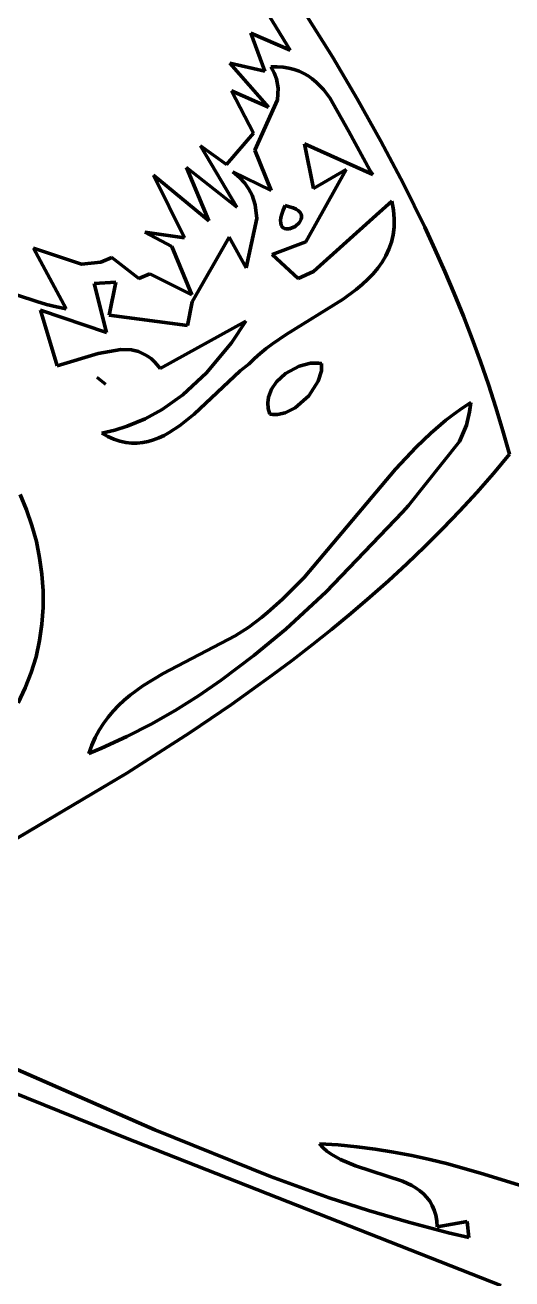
# Model space of a CAD drawing. Header units: millimetres. Extents: x 0 to 9.3, y 0 to 12.
# Drawn here: x 3.245 to 3.676, y 4.338 to 5.449 of the extents above; entities that cross this region are included whole.
import ezdxf

# ---------------------------------------------------------------- set-up
doc = ezdxf.new("R2010")
doc.units = ezdxf.units.MM
doc.layers.add('color#010101ff', color=7, linetype='CONTINUOUS', lineweight=100)
doc.layers.add('color#ffffffff', color=7, linetype='CONTINUOUS', lineweight=100)

msp = doc.modelspace()

# ---------------------------------------------------------------- linework, layer by layer
at = {"layer": 'color#010101ff'}
for p, q in [((3.48, 5.4271), (3.4118, 5.5391)), ((3.4832, 5.4761), (3.5174, 5.4213)), ((3.4573, 5.4085), (3.4449, 5.4422)), ((3.4449, 5.4422), (3.48, 5.4271)), ((3.4608, 5.3766), (3.4263, 5.4157)), ((3.4263, 5.4157), (3.4573, 5.4085)), ((3.5174, 5.4213), (3.5392, 5.3842)), ((3.4683, 5.4126), (3.4627, 5.4125)), ((3.4627, 5.4125), (3.4658, 5.4071)), ((3.4658, 5.4071), (3.4679, 5.4017)), ((3.4679, 5.4017), (3.4693, 5.3937)), ((3.4736, 5.4122), (3.4683, 5.4126)), ((3.4786, 5.4114), (3.4736, 5.4122)), ((3.4833, 5.4102), (3.4786, 5.4114)), ((3.4877, 5.4086), (3.4833, 5.4102)), ((3.4919, 5.4067), (3.4877, 5.4086)), ((3.4958, 5.4044), (3.4919, 5.4067)), ((3.4995, 5.4018), (3.4958, 5.4044)), ((3.503, 5.399), (3.4995, 5.4018)), ((3.4475, 5.3536), (3.4279, 5.3911)), ((3.4279, 5.3911), (3.4608, 5.3766)), ((3.4693, 5.3937), (3.4687, 5.3832)), ((3.5093, 5.3925), (3.503, 5.399)), ((3.5151, 5.3851), (3.5093, 5.3925)), ((3.4687, 5.3832), (3.4486, 5.3386)), ((3.5319, 5.3552), (3.5151, 5.3851)), ((3.5392, 5.3842), (3.5602, 5.3467)), ((3.4235, 5.3259), (3.4475, 5.3536)), ((3.5504, 5.3208), (3.5319, 5.3552)), ((3.5602, 5.3467), (3.5802, 5.3087)), ((3.4327, 5.2881), (3.4004, 5.3423)), ((3.4004, 5.3423), (3.4235, 5.3259)), ((3.4486, 5.3386), (3.4629, 5.3029)), ((3.5004, 5.3047), (3.4925, 5.3443)), ((3.4925, 5.3443), (3.553, 5.3171)), ((3.3861, 5.2609), (3.3589, 5.3163)), ((3.3589, 5.3163), (3.4077, 5.2761)), ((3.4077, 5.2761), (3.3879, 5.3231)), ((3.3879, 5.3231), (3.4327, 5.2881)), ((3.4629, 5.3029), (3.4292, 5.3194)), ((3.4292, 5.3194), (3.4349, 5.3145)), ((3.4349, 5.3145), (3.4396, 5.3094)), ((3.4938, 5.2572), (3.5296, 5.3216)), ((3.5296, 5.3216), (3.5004, 5.3047)), ((3.553, 5.3171), (3.5504, 5.3208)), ((3.4396, 5.3094), (3.4433, 5.3041)), ((3.4433, 5.3041), (3.4461, 5.2986)), ((3.5802, 5.3087), (3.5991, 5.2702)), ((3.4461, 5.2986), (3.4489, 5.29)), ((3.57, 5.2934), (3.5562, 5.2809)), ((3.5714, 5.2854), (3.57, 5.2934)), ((3.4489, 5.29), (3.4502, 5.2781)), ((3.4717, 5.2788), (3.4725, 5.2819)), ((3.4725, 5.2819), (3.4737, 5.2854)), ((3.4737, 5.2854), (3.4755, 5.2895)), ((3.4755, 5.2895), (3.4794, 5.2885)), ((3.4794, 5.2885), (3.4826, 5.2874)), ((3.4826, 5.2874), (3.4852, 5.2862)), ((3.4852, 5.2862), (3.4872, 5.2848)), ((3.4872, 5.2848), (3.4886, 5.2834)), ((3.4886, 5.2834), (3.4895, 5.2819)), ((3.4895, 5.2819), (3.49, 5.2803)), ((3.49, 5.2803), (3.49, 5.2788)), ((3.5562, 5.2809), (3.5006, 5.2311)), ((3.5721, 5.2777), (3.5714, 5.2854)), ((3.4502, 5.2781), (3.4409, 5.2342)), ((3.4714, 5.2762), (3.4717, 5.2788)), ((3.4715, 5.274), (3.4714, 5.2762)), ((3.4719, 5.2722), (3.4715, 5.274)), ((3.4726, 5.2709), (3.4719, 5.2722)), ((3.4736, 5.2698), (3.4726, 5.2709)), ((3.4749, 5.2692), (3.4736, 5.2698)), ((3.4763, 5.2688), (3.4749, 5.2692)), ((3.4794, 5.269), (3.4763, 5.2688)), ((3.4842, 5.271), (3.4794, 5.269)), ((3.4882, 5.2745), (3.4842, 5.271)), ((3.4897, 5.2773), (3.4882, 5.2745)), ((3.49, 5.2788), (3.4897, 5.2773)), ((3.5711, 5.2636), (3.572, 5.2704)), ((3.572, 5.2704), (3.5721, 5.2777)), ((3.5991, 5.2702), (3.6081, 5.2507)), ((3.375, 5.2532), (3.351, 5.2659)), ((3.351, 5.2659), (3.3861, 5.2609)), ((3.4259, 5.2616), (3.393, 5.2041)), ((3.4409, 5.2342), (3.4259, 5.2616)), ((3.4638, 5.2461), (3.4938, 5.2572)), ((3.5696, 5.2571), (3.5711, 5.2636)), ((3.2815, 5.198), (3.2525, 5.2516)), ((3.2525, 5.2516), (3.2951, 5.2376)), ((3.3926, 5.2103), (3.375, 5.2532)), ((3.5647, 5.245), (3.5674, 5.2509)), ((3.5674, 5.2509), (3.5696, 5.2571)), ((3.6081, 5.2507), (3.6169, 5.2311)), ((3.2951, 5.2376), (3.3121, 5.2393)), ((3.3121, 5.2393), (3.3218, 5.2434)), ((3.3218, 5.2434), (3.3459, 5.2248)), ((3.4869, 5.2248), (3.4638, 5.2461)), ((3.5576, 5.2341), (3.5614, 5.2394)), ((3.5614, 5.2394), (3.5647, 5.245)), ((3.3459, 5.2248), (3.3555, 5.2289)), ((3.3555, 5.2289), (3.3926, 5.2103)), ((3.5006, 5.2311), (3.4869, 5.2248)), ((3.5436, 5.2196), (3.5487, 5.2242)), ((3.5487, 5.2242), (3.5533, 5.2291)), ((3.5533, 5.2291), (3.5576, 5.2341)), ((3.6169, 5.2311), (3.6253, 5.2114)), ((3.3253, 5.2215), (3.3062, 5.2204)), ((3.3062, 5.2204), (3.317, 5.1769)), ((3.3195, 5.1923), (3.3253, 5.2215)), ((3.5267, 5.2066), (3.5383, 5.2151)), ((3.5383, 5.2151), (3.5436, 5.2196)), ((3.2384, 5.2102), (3.2554, 5.2044)), ((3.2554, 5.2044), (3.264, 5.2019)), ((3.264, 5.2019), (3.2727, 5.1997)), ((3.393, 5.2041), (3.389, 5.1832)), ((3.4762, 5.1752), (3.5267, 5.2066)), ((3.6253, 5.2114), (3.6333, 5.1915)), ((3.317, 5.1769), (3.2588, 5.1967)), ((3.2588, 5.1967), (3.2735, 5.1474)), ((3.2727, 5.1997), (3.2815, 5.198)), ((3.389, 5.1832), (3.3195, 5.1923)), ((3.6333, 5.1915), (3.6411, 5.1715)), ((3.3646, 5.145), (3.4405, 5.1871)), ((3.4405, 5.1871), (3.4278, 5.1678)), ((3.4642, 5.167), (3.4762, 5.1752)), ((3.6411, 5.1715), (3.6485, 5.1513)), ((3.2735, 5.1474), (3.3097, 5.1584)), ((3.3097, 5.1584), (3.3297, 5.162)), ((3.3297, 5.162), (3.3393, 5.1615)), ((3.3393, 5.1615), (3.3454, 5.16)), ((3.3454, 5.16), (3.3513, 5.1573)), ((3.3513, 5.1573), (3.3541, 5.1556)), ((3.4278, 5.1678), (3.4058, 5.1412)), ((3.4482, 5.1538), (3.4532, 5.1584)), ((3.4532, 5.1584), (3.4586, 5.1628)), ((3.4586, 5.1628), (3.4642, 5.167)), ((3.3541, 5.1556), (3.3569, 5.1535)), ((3.3569, 5.1535), (3.3596, 5.151)), ((3.3596, 5.151), (3.3621, 5.1482)), ((3.3621, 5.1482), (3.3646, 5.145)), ((3.4357, 5.1429), (3.4436, 5.1491)), ((3.4436, 5.1491), (3.4482, 5.1538)), ((3.4878, 5.1472), (3.4758, 5.1405)), ((3.4979, 5.1498), (3.4878, 5.1472)), ((3.5052, 5.1499), (3.4979, 5.1498)), ((3.5075, 5.1495), (3.5052, 5.1499)), ((3.5075, 5.1429), (3.5075, 5.1495)), ((3.6485, 5.1513), (3.6555, 5.131)), ((3.309, 5.1372), (3.3132, 5.1336)), ((3.3161, 5.1311), (3.309, 5.1372)), ((3.4058, 5.1412), (3.3849, 5.1218)), ((3.3949, 5.1046), (3.4357, 5.1429)), ((3.4758, 5.1405), (3.4678, 5.1331)), ((3.5048, 5.1339), (3.5075, 5.1429)), ((3.3132, 5.1336), (3.3161, 5.1311)), ((3.4634, 5.1266), (3.4607, 5.1195)), ((3.4678, 5.1331), (3.4634, 5.1266)), ((3.4964, 5.1208), (3.5048, 5.1339)), ((3.6555, 5.131), (3.6621, 5.1105)), ((3.3849, 5.1218), (3.3664, 5.1087)), ((3.4607, 5.1195), (3.46, 5.1147)), ((3.46, 5.1147), (3.4603, 5.1097)), ((3.4844, 5.1103), (3.4964, 5.1208)), ((3.6398, 5.1149), (3.6323, 5.1099)), ((3.6389, 5.1066), (3.6398, 5.1149)), ((3.3664, 5.1087), (3.3514, 5.1005)), ((3.3818, 5.0941), (3.3949, 5.1046)), ((3.4603, 5.1097), (3.4619, 5.1047)), ((3.4619, 5.1047), (3.4641, 5.1044)), ((3.4641, 5.1044), (3.4685, 5.1044)), ((3.4685, 5.1044), (3.4754, 5.1059)), ((3.4754, 5.1059), (3.4844, 5.1103)), ((3.625, 5.1047), (3.6179, 5.0992)), ((3.6323, 5.1099), (3.625, 5.1047)), ((3.6361, 5.0948), (3.6389, 5.1066)), ((3.6621, 5.1105), (3.6684, 5.0899)), ((3.3355, 5.0939), (3.3244, 5.0904)), ((3.3514, 5.1005), (3.3355, 5.0939)), ((3.3728, 5.0882), (3.3818, 5.0941)), ((3.6179, 5.0992), (3.6044, 5.0876)), ((3.6299, 5.0802), (3.6361, 5.0948)), ((3.3244, 5.0904), (3.3129, 5.0877)), ((3.3129, 5.0877), (3.3183, 5.0847)), ((3.3183, 5.0847), (3.3237, 5.0823)), ((3.3237, 5.0823), (3.329, 5.0806)), ((3.329, 5.0806), (3.3342, 5.0794)), ((3.3342, 5.0794), (3.3393, 5.0789)), ((3.3492, 5.0794), (3.3541, 5.0803)), ((3.3541, 5.0803), (3.3589, 5.0817)), ((3.3589, 5.0817), (3.3636, 5.0835)), ((3.3636, 5.0835), (3.3682, 5.0857)), ((3.3682, 5.0857), (3.3728, 5.0882)), ((3.5846, 5.0237), (3.6299, 5.0802)), ((3.6044, 5.0876), (3.5915, 5.0753)), ((3.6684, 5.0899), (3.6742, 5.0691)), ((3.3393, 5.0789), (3.3443, 5.0789)), ((3.3443, 5.0789), (3.3492, 5.0794)), ((3.5915, 5.0753), (3.5732, 5.0558)), ((3.6742, 5.0691), (3.6599, 5.052)), ((3.5732, 5.0558), (3.4922, 4.9597)), ((3.6599, 5.052), (3.6453, 5.0352)), ((3.6453, 5.0352), (3.6303, 5.0189)), ((3.2463, 5.0199), (3.2406, 5.0335)), ((3.2511, 5.006), (3.2463, 5.0199)), ((3.5119, 4.9472), (3.5794, 5.0177)), ((3.5794, 5.0177), (3.5846, 5.0237)), ((3.6303, 5.0189), (3.6149, 5.0029)), ((3.255, 4.9917), (3.2511, 5.006)), ((3.6149, 5.0029), (3.5992, 4.9872)), ((3.2579, 4.9772), (3.255, 4.9917)), ((3.5992, 4.9872), (3.5833, 4.9719)), ((3.2599, 4.9626), (3.2579, 4.9772)), ((3.5833, 4.9719), (3.567, 4.9569)), ((3.2609, 4.9479), (3.2599, 4.9626)), ((3.4922, 4.9597), (3.4732, 4.9407)), ((3.2609, 4.9331), (3.2609, 4.9479)), ((3.4759, 4.9141), (3.5119, 4.9472)), ((3.567, 4.9569), (3.5505, 4.9423)), ((3.4732, 4.9407), (3.4597, 4.9289)), ((3.5505, 4.9423), (3.5336, 4.9279)), ((3.2599, 4.9184), (3.2609, 4.9331)), ((3.4544, 4.9243), (3.4432, 4.9158)), ((3.4597, 4.9289), (3.4544, 4.9243)), ((3.5336, 4.9279), (3.5166, 4.9138)), ((3.2579, 4.9039), (3.2599, 4.9184)), ((3.4432, 4.9158), (3.4312, 4.9081)), ((3.4478, 4.8907), (3.4759, 4.9141)), ((3.5166, 4.9138), (3.4993, 4.9)), ((3.2547, 4.8896), (3.2579, 4.9039)), ((3.4312, 4.9081), (3.3674, 4.8747)), ((3.4186, 4.8687), (3.4478, 4.8907)), ((3.4993, 4.9), (3.4818, 4.8865)), ((3.2505, 4.8755), (3.2547, 4.8896)), ((3.4818, 4.8865), (3.464, 4.8732)), ((3.2452, 4.8619), (3.2505, 4.8755)), ((3.3674, 4.8747), (3.3493, 4.8637)), ((3.3985, 4.8549), (3.4186, 4.8687)), ((3.464, 4.8732), (3.428, 4.8473)), ((3.2388, 4.8486), (3.2452, 4.8619)), ((3.3493, 4.8637), (3.3381, 4.8555)), ((3.3277, 4.8464), (3.323, 4.8414)), ((3.3328, 4.8511), (3.3277, 4.8464)), ((3.3381, 4.8555), (3.3328, 4.8511)), ((3.3779, 4.842), (3.3985, 4.8549)), ((3.428, 4.8473), (3.3913, 4.8223)), ((3.3185, 4.836), (3.3144, 4.8304)), ((3.323, 4.8414), (3.3185, 4.836)), ((3.3568, 4.8299), (3.3779, 4.842)), ((3.3106, 4.8244), (3.3071, 4.818)), ((3.3144, 4.8304), (3.3106, 4.8244)), ((3.3351, 4.8187), (3.3568, 4.8299)), ((3.3071, 4.818), (3.3041, 4.8111)), ((3.3128, 4.8085), (3.3351, 4.8187)), ((3.3913, 4.8223), (3.3352, 4.7862)), ((3.3041, 4.8111), (3.3015, 4.8038)), ((3.3015, 4.8038), (3.3128, 4.8085)), ((3.3352, 4.7862), (3.1635, 4.6846)), ((3.1405, 4.5661), (3.3599, 4.4702)), ((3.3341, 4.4632), (3.2145, 4.5113)), ((3.3599, 4.4702), (3.4624, 4.4287)), ((3.6666, 4.3322), (3.3341, 4.4632)), ((3.509, 4.4543), (3.5058, 4.4577)), ((3.5058, 4.4577), (3.5223, 4.4568)), ((3.5125, 4.4513), (3.509, 4.4543)), ((3.5163, 4.4486), (3.5125, 4.4513)), ((3.5244, 4.4438), (3.5163, 4.4486)), ((3.5223, 4.4568), (3.5388, 4.4552)), ((3.5388, 4.4552), (3.5552, 4.4531)), ((3.5552, 4.4531), (3.5714, 4.4504)), ((3.5714, 4.4504), (3.5876, 4.4473)), ((3.5876, 4.4473), (3.6037, 4.4438)), ((3.5378, 4.4383), (3.5244, 4.4438)), ((3.5795, 4.4247), (3.5378, 4.4383)), ((3.6037, 4.4438), (3.6197, 4.4399)), ((3.6197, 4.4399), (3.6515, 4.431)), ((3.4624, 4.4287), (3.5143, 4.41)), ((3.5876, 4.4208), (3.5795, 4.4247)), ((3.6515, 4.431), (3.6831, 4.4212)), ((3.5914, 4.4186), (3.5876, 4.4208)), ((3.5948, 4.4161), (3.5914, 4.4186)), ((3.598, 4.4133), (3.5948, 4.4161)), ((3.6009, 4.4103), (3.598, 4.4133)), ((3.5143, 4.41), (3.5493, 4.3986)), ((3.6035, 4.4069), (3.6009, 4.4103)), ((3.6057, 4.4032), (3.6035, 4.4069)), ((3.6075, 4.3991), (3.6057, 4.4032)), ((3.5493, 4.3986), (3.5846, 4.3882)), ((3.6088, 4.3945), (3.6075, 4.3991)), ((3.6098, 4.3896), (3.6088, 4.3945)), ((3.5846, 4.3882), (3.6202, 4.3788)), ((3.6102, 4.3841), (3.6098, 4.3896)), ((3.6368, 4.389), (3.6102, 4.3841)), ((3.6382, 4.3746), (3.6368, 4.389)), ((3.6202, 4.3788), (3.6382, 4.3746))]:
    msp.add_line(p, q, dxfattribs=at)
at = {"layer": 'color#ffffffff'}
for p, q in [((3.4118, 5.5391), (3.48, 5.4271)), ((3.5174, 5.4213), (3.4832, 5.4761)), ((3.48, 5.4271), (3.4449, 5.4422)), ((3.4449, 5.4422), (3.4573, 5.4085)), ((3.4573, 5.4085), (3.4263, 5.4157)), ((3.4263, 5.4157), (3.4608, 5.3766)), ((3.5392, 5.3842), (3.5174, 5.4213)), ((3.4627, 5.4125), (3.4683, 5.4126)), ((3.4658, 5.4071), (3.4627, 5.4125)), ((3.4679, 5.4017), (3.4658, 5.4071)), ((3.4693, 5.3937), (3.4679, 5.4017)), ((3.4683, 5.4126), (3.4736, 5.4122)), ((3.4736, 5.4122), (3.4786, 5.4114)), ((3.4786, 5.4114), (3.4833, 5.4102)), ((3.4833, 5.4102), (3.4877, 5.4086)), ((3.4877, 5.4086), (3.4919, 5.4067)), ((3.4919, 5.4067), (3.4958, 5.4044)), ((3.4958, 5.4044), (3.4995, 5.4018)), ((3.4995, 5.4018), (3.503, 5.399)), ((3.4608, 5.3766), (3.4279, 5.3911)), ((3.4279, 5.3911), (3.4475, 5.3536)), ((3.4687, 5.3832), (3.4693, 5.3937)), ((3.503, 5.399), (3.5093, 5.3925)), ((3.5093, 5.3925), (3.5151, 5.3851)), ((3.4486, 5.3386), (3.4687, 5.3832)), ((3.5151, 5.3851), (3.5319, 5.3552)), ((3.5602, 5.3467), (3.5392, 5.3842)), ((3.4475, 5.3536), (3.4235, 5.3259)), ((3.5319, 5.3552), (3.5504, 5.3208)), ((3.5802, 5.3087), (3.5602, 5.3467)), ((3.4235, 5.3259), (3.4004, 5.3423)), ((3.4004, 5.3423), (3.4327, 5.2881)), ((3.4629, 5.3029), (3.4486, 5.3386)), ((3.553, 5.3171), (3.4925, 5.3443)), ((3.4925, 5.3443), (3.5004, 5.3047)), ((3.4077, 5.2761), (3.3589, 5.3163)), ((3.3589, 5.3163), (3.3861, 5.2609)), ((3.4327, 5.2881), (3.3879, 5.3231)), ((3.3879, 5.3231), (3.4077, 5.2761)), ((3.4349, 5.3145), (3.4292, 5.3194)), ((3.4292, 5.3194), (3.4629, 5.3029)), ((3.4396, 5.3094), (3.4349, 5.3145)), ((3.5296, 5.3216), (3.4938, 5.2572)), ((3.5004, 5.3047), (3.5296, 5.3216)), ((3.5504, 5.3208), (3.553, 5.3171)), ((3.4433, 5.3041), (3.4396, 5.3094)), ((3.4461, 5.2986), (3.4433, 5.3041)), ((3.5991, 5.2702), (3.5802, 5.3087)), ((3.4489, 5.29), (3.4461, 5.2986)), ((3.5562, 5.2809), (3.57, 5.2934)), ((3.57, 5.2934), (3.5714, 5.2854)), ((3.4502, 5.2781), (3.4489, 5.29)), ((3.4725, 5.2819), (3.4717, 5.2788)), ((3.4737, 5.2854), (3.4725, 5.2819)), ((3.4755, 5.2895), (3.4737, 5.2854)), ((3.4794, 5.2885), (3.4755, 5.2895)), ((3.4826, 5.2874), (3.4794, 5.2885)), ((3.4852, 5.2862), (3.4826, 5.2874)), ((3.4872, 5.2848), (3.4852, 5.2862)), ((3.4886, 5.2834), (3.4872, 5.2848)), ((3.4895, 5.2819), (3.4886, 5.2834)), ((3.49, 5.2803), (3.4895, 5.2819)), ((3.49, 5.2788), (3.49, 5.2803)), ((3.5006, 5.2311), (3.5562, 5.2809)), ((3.5714, 5.2854), (3.5721, 5.2777)), ((3.4409, 5.2342), (3.4502, 5.2781)), ((3.4717, 5.2788), (3.4714, 5.2762)), ((3.4714, 5.2762), (3.4715, 5.274)), ((3.4715, 5.274), (3.4719, 5.2722)), ((3.4719, 5.2722), (3.4726, 5.2709)), ((3.4726, 5.2709), (3.4736, 5.2698)), ((3.4736, 5.2698), (3.4749, 5.2692)), ((3.4749, 5.2692), (3.4763, 5.2688)), ((3.4763, 5.2688), (3.4794, 5.269)), ((3.4794, 5.269), (3.4842, 5.271)), ((3.4842, 5.271), (3.4882, 5.2745)), ((3.4882, 5.2745), (3.4897, 5.2773)), ((3.4897, 5.2773), (3.49, 5.2788)), ((3.572, 5.2704), (3.5711, 5.2636)), ((3.5721, 5.2777), (3.572, 5.2704)), ((3.6081, 5.2507), (3.5991, 5.2702)), ((3.3861, 5.2609), (3.351, 5.2659)), ((3.351, 5.2659), (3.375, 5.2532)), ((3.393, 5.2041), (3.4259, 5.2616)), ((3.4259, 5.2616), (3.4409, 5.2342)), ((3.4938, 5.2572), (3.4638, 5.2461)), ((3.5711, 5.2636), (3.5696, 5.2571)), ((3.2951, 5.2376), (3.2525, 5.2516)), ((3.2525, 5.2516), (3.2815, 5.198)), ((3.375, 5.2532), (3.3926, 5.2103)), ((3.5674, 5.2509), (3.5647, 5.245)), ((3.5696, 5.2571), (3.5674, 5.2509)), ((3.6169, 5.2311), (3.6081, 5.2507)), ((3.3121, 5.2393), (3.2951, 5.2376)), ((3.3218, 5.2434), (3.3121, 5.2393)), ((3.3459, 5.2248), (3.3218, 5.2434)), ((3.4638, 5.2461), (3.4869, 5.2248)), ((3.5614, 5.2394), (3.5576, 5.2341)), ((3.5647, 5.245), (3.5614, 5.2394)), ((3.3555, 5.2289), (3.3459, 5.2248)), ((3.3926, 5.2103), (3.3555, 5.2289)), ((3.4869, 5.2248), (3.5006, 5.2311)), ((3.5487, 5.2242), (3.5436, 5.2196)), ((3.5533, 5.2291), (3.5487, 5.2242)), ((3.5576, 5.2341), (3.5533, 5.2291)), ((3.6253, 5.2114), (3.6169, 5.2311)), ((3.3062, 5.2204), (3.3253, 5.2215)), ((3.317, 5.1769), (3.3062, 5.2204)), ((3.3253, 5.2215), (3.3195, 5.1923)), ((3.5383, 5.2151), (3.5267, 5.2066)), ((3.5436, 5.2196), (3.5383, 5.2151)), ((3.2554, 5.2044), (3.2384, 5.2102)), ((3.264, 5.2019), (3.2554, 5.2044)), ((3.2727, 5.1997), (3.264, 5.2019)), ((3.389, 5.1832), (3.393, 5.2041)), ((3.5267, 5.2066), (3.4762, 5.1752)), ((3.6333, 5.1915), (3.6253, 5.2114)), ((3.2735, 5.1474), (3.2588, 5.1967)), ((3.2588, 5.1967), (3.317, 5.1769)), ((3.2815, 5.198), (3.2727, 5.1997)), ((3.3195, 5.1923), (3.389, 5.1832)), ((3.6411, 5.1715), (3.6333, 5.1915)), ((3.4405, 5.1871), (3.3646, 5.145)), ((3.4278, 5.1678), (3.4405, 5.1871)), ((3.4762, 5.1752), (3.4642, 5.167)), ((3.6485, 5.1513), (3.6411, 5.1715)), ((3.3097, 5.1584), (3.2735, 5.1474)), ((3.3297, 5.162), (3.3097, 5.1584)), ((3.3393, 5.1615), (3.3297, 5.162)), ((3.3454, 5.16), (3.3393, 5.1615)), ((3.3513, 5.1573), (3.3454, 5.16)), ((3.3541, 5.1556), (3.3513, 5.1573)), ((3.4058, 5.1412), (3.4278, 5.1678)), ((3.4532, 5.1584), (3.4482, 5.1538)), ((3.4586, 5.1628), (3.4532, 5.1584)), ((3.4642, 5.167), (3.4586, 5.1628)), ((3.3569, 5.1535), (3.3541, 5.1556)), ((3.3596, 5.151), (3.3569, 5.1535)), ((3.3621, 5.1482), (3.3596, 5.151)), ((3.3646, 5.145), (3.3621, 5.1482)), ((3.4436, 5.1491), (3.4357, 5.1429)), ((3.4482, 5.1538), (3.4436, 5.1491)), ((3.4758, 5.1405), (3.4878, 5.1472)), ((3.4878, 5.1472), (3.4979, 5.1498)), ((3.4979, 5.1498), (3.5052, 5.1499)), ((3.5052, 5.1499), (3.5075, 5.1495)), ((3.5075, 5.1495), (3.5075, 5.1429)), ((3.6555, 5.131), (3.6485, 5.1513)), ((3.309, 5.1372), (3.3161, 5.1311)), ((3.3132, 5.1336), (3.309, 5.1372)), ((3.3849, 5.1218), (3.4058, 5.1412)), ((3.4357, 5.1429), (3.3949, 5.1046)), ((3.4678, 5.1331), (3.4758, 5.1405)), ((3.5075, 5.1429), (3.5048, 5.1339)), ((3.3161, 5.1311), (3.3132, 5.1336)), ((3.4607, 5.1195), (3.4634, 5.1266)), ((3.4634, 5.1266), (3.4678, 5.1331)), ((3.5048, 5.1339), (3.4964, 5.1208)), ((3.6621, 5.1105), (3.6555, 5.131)), ((3.3664, 5.1087), (3.3849, 5.1218)), ((3.46, 5.1147), (3.4607, 5.1195)), ((3.4603, 5.1097), (3.46, 5.1147)), ((3.4964, 5.1208), (3.4844, 5.1103)), ((3.6323, 5.1099), (3.6398, 5.1149)), ((3.6398, 5.1149), (3.6389, 5.1066)), ((3.3514, 5.1005), (3.3664, 5.1087)), ((3.3949, 5.1046), (3.3818, 5.0941)), ((3.4619, 5.1047), (3.4603, 5.1097)), ((3.4641, 5.1044), (3.4619, 5.1047)), ((3.4685, 5.1044), (3.4641, 5.1044)), ((3.4754, 5.1059), (3.4685, 5.1044)), ((3.4844, 5.1103), (3.4754, 5.1059)), ((3.6179, 5.0992), (3.625, 5.1047)), ((3.625, 5.1047), (3.6323, 5.1099)), ((3.6389, 5.1066), (3.6361, 5.0948)), ((3.6684, 5.0899), (3.6621, 5.1105)), ((3.3244, 5.0904), (3.3355, 5.0939)), ((3.3355, 5.0939), (3.3514, 5.1005)), ((3.3818, 5.0941), (3.3728, 5.0882)), ((3.6044, 5.0876), (3.6179, 5.0992)), ((3.6361, 5.0948), (3.6299, 5.0802)), ((3.3129, 5.0877), (3.3244, 5.0904)), ((3.3183, 5.0847), (3.3129, 5.0877)), ((3.3237, 5.0823), (3.3183, 5.0847)), ((3.329, 5.0806), (3.3237, 5.0823)), ((3.3342, 5.0794), (3.329, 5.0806)), ((3.3393, 5.0789), (3.3342, 5.0794)), ((3.3541, 5.0803), (3.3492, 5.0794)), ((3.3589, 5.0817), (3.3541, 5.0803)), ((3.3636, 5.0835), (3.3589, 5.0817)), ((3.3682, 5.0857), (3.3636, 5.0835)), ((3.3728, 5.0882), (3.3682, 5.0857)), ((3.6299, 5.0802), (3.5846, 5.0237)), ((3.5915, 5.0753), (3.6044, 5.0876)), ((3.6742, 5.0691), (3.6684, 5.0899)), ((3.3443, 5.0789), (3.3393, 5.0789)), ((3.3492, 5.0794), (3.3443, 5.0789)), ((3.5732, 5.0558), (3.5915, 5.0753)), ((3.6599, 5.052), (3.6742, 5.0691)), ((3.4922, 4.9597), (3.5732, 5.0558)), ((3.6453, 5.0352), (3.6599, 5.052)), ((3.6303, 5.0189), (3.6453, 5.0352)), ((3.2406, 5.0335), (3.2463, 5.0199)), ((3.2463, 5.0199), (3.2511, 5.006)), ((3.5794, 5.0177), (3.5119, 4.9472)), ((3.5846, 5.0237), (3.5794, 5.0177)), ((3.6149, 5.0029), (3.6303, 5.0189)), ((3.2511, 5.006), (3.255, 4.9917)), ((3.5992, 4.9872), (3.6149, 5.0029)), ((3.255, 4.9917), (3.2579, 4.9772)), ((3.5833, 4.9719), (3.5992, 4.9872)), ((3.2579, 4.9772), (3.2599, 4.9626)), ((3.567, 4.9569), (3.5833, 4.9719)), ((3.2599, 4.9626), (3.2609, 4.9479)), ((3.4732, 4.9407), (3.4922, 4.9597)), ((3.2609, 4.9479), (3.2609, 4.9331)), ((3.5119, 4.9472), (3.4759, 4.9141)), ((3.5505, 4.9423), (3.567, 4.9569)), ((3.4597, 4.9289), (3.4732, 4.9407)), ((3.5336, 4.9279), (3.5505, 4.9423)), ((3.2609, 4.9331), (3.2599, 4.9184)), ((3.4432, 4.9158), (3.4544, 4.9243)), ((3.4544, 4.9243), (3.4597, 4.9289)), ((3.5166, 4.9138), (3.5336, 4.9279)), ((3.2599, 4.9184), (3.2579, 4.9039)), ((3.4312, 4.9081), (3.4432, 4.9158)), ((3.4759, 4.9141), (3.4478, 4.8907)), ((3.4993, 4.9), (3.5166, 4.9138)), ((3.2579, 4.9039), (3.2547, 4.8896)), ((3.3674, 4.8747), (3.4312, 4.9081)), ((3.4478, 4.8907), (3.4186, 4.8687)), ((3.4818, 4.8865), (3.4993, 4.9)), ((3.2547, 4.8896), (3.2505, 4.8755)), ((3.464, 4.8732), (3.4818, 4.8865)), ((3.2505, 4.8755), (3.2452, 4.8619)), ((3.3493, 4.8637), (3.3674, 4.8747)), ((3.4186, 4.8687), (3.3985, 4.8549)), ((3.428, 4.8473), (3.464, 4.8732)), ((3.2452, 4.8619), (3.2388, 4.8486)), ((3.3381, 4.8555), (3.3493, 4.8637)), ((3.323, 4.8414), (3.3277, 4.8464)), ((3.3277, 4.8464), (3.3328, 4.8511)), ((3.3328, 4.8511), (3.3381, 4.8555)), ((3.3985, 4.8549), (3.3779, 4.842)), ((3.3913, 4.8223), (3.428, 4.8473)), ((3.3144, 4.8304), (3.3185, 4.836)), ((3.3185, 4.836), (3.323, 4.8414)), ((3.3779, 4.842), (3.3568, 4.8299)), ((3.3071, 4.818), (3.3106, 4.8244)), ((3.3106, 4.8244), (3.3144, 4.8304)), ((3.3568, 4.8299), (3.3351, 4.8187)), ((3.3041, 4.8111), (3.3071, 4.818)), ((3.3351, 4.8187), (3.3128, 4.8085)), ((3.3352, 4.7862), (3.3913, 4.8223)), ((3.3015, 4.8038), (3.3041, 4.8111)), ((3.3128, 4.8085), (3.3015, 4.8038)), ((3.1635, 4.6846), (3.3352, 4.7862)), ((3.3599, 4.4702), (3.1405, 4.5661)), ((3.2145, 4.5113), (3.3341, 4.4632)), ((3.4624, 4.4287), (3.3599, 4.4702)), ((3.3341, 4.4632), (3.6666, 4.3322)), ((3.5223, 4.4568), (3.5058, 4.4577)), ((3.5058, 4.4577), (3.509, 4.4543)), ((3.509, 4.4543), (3.5125, 4.4513)), ((3.5125, 4.4513), (3.5163, 4.4486)), ((3.5163, 4.4486), (3.5244, 4.4438)), ((3.5388, 4.4552), (3.5223, 4.4568)), ((3.5552, 4.4531), (3.5388, 4.4552)), ((3.5714, 4.4504), (3.5552, 4.4531)), ((3.5876, 4.4473), (3.5714, 4.4504)), ((3.6037, 4.4438), (3.5876, 4.4473)), ((3.5244, 4.4438), (3.5378, 4.4383)), ((3.5378, 4.4383), (3.5795, 4.4247)), ((3.6197, 4.4399), (3.6037, 4.4438)), ((3.6515, 4.431), (3.6197, 4.4399)), ((3.5143, 4.41), (3.4624, 4.4287)), ((3.5795, 4.4247), (3.5876, 4.4208)), ((3.6831, 4.4212), (3.6515, 4.431)), ((3.5876, 4.4208), (3.5914, 4.4186)), ((3.5914, 4.4186), (3.5948, 4.4161)), ((3.5948, 4.4161), (3.598, 4.4133)), ((3.598, 4.4133), (3.6009, 4.4103)), ((3.5493, 4.3986), (3.5143, 4.41)), ((3.6009, 4.4103), (3.6035, 4.4069)), ((3.6035, 4.4069), (3.6057, 4.4032)), ((3.6057, 4.4032), (3.6075, 4.3991)), ((3.5846, 4.3882), (3.5493, 4.3986)), ((3.6075, 4.3991), (3.6088, 4.3945)), ((3.6088, 4.3945), (3.6098, 4.3896)), ((3.6202, 4.3788), (3.5846, 4.3882)), ((3.6098, 4.3896), (3.6102, 4.3841)), ((3.6102, 4.3841), (3.6368, 4.389)), ((3.6368, 4.389), (3.6382, 4.3746)), ((3.6382, 4.3746), (3.6202, 4.3788))]:
    msp.add_line(p, q, dxfattribs=at)

doc.saveas('drawing.dxf')
